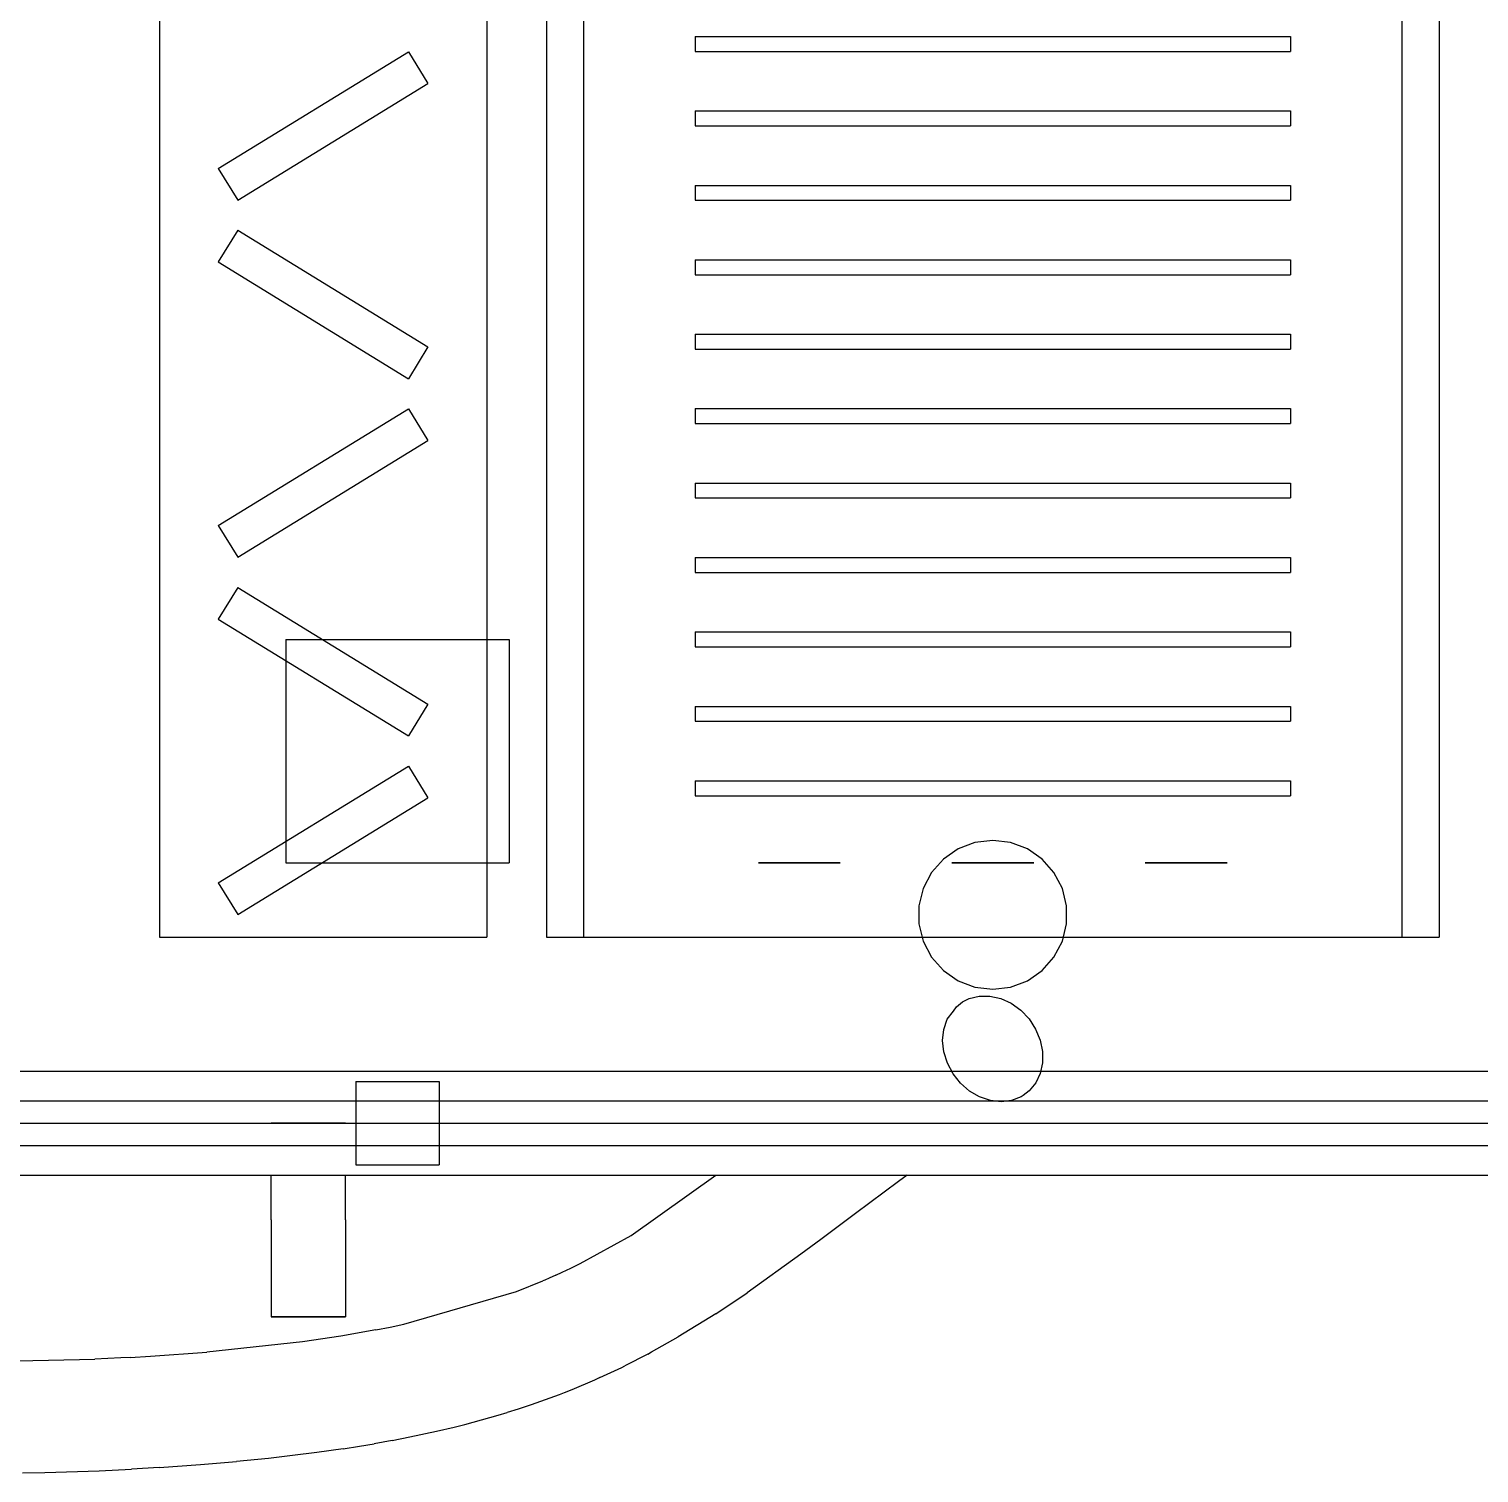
# Model space of a CAD drawing. Header units: millimetres. Extents: x -1175 to 655, y -895 to 720.
# Drawn here: x -179.85 to -158.41, y -448.07 to -426.73 of the extents above; entities that cross this region are included whole.
import ezdxf

# ---------------------------------------------------------------- set-up
doc = ezdxf.new("R2010")
doc.units = ezdxf.units.MM
doc.layers.add('HIDDEN', color=8, linetype='Continuous')
doc.layers.add('VISIBLE', color=7, linetype='Continuous')

msp = doc.modelspace()

# ---------------------------------------------------------------- linework, layer by layer
at = {"layer": 'HIDDEN'}
for points in [[(-177.92, -408.248), (-177.92, -440.148)], [(-177.92, -408.248), (-177.92, -440.148)], [(-173.08, -408.248), (-173.08, -440.148)], [(-173.08, -408.248), (-173.08, -440.148)], [(-172.2, -408.248), (-172.2, -440.148)], [(-172.2, -408.248), (-172.2, -440.148)], [(-171.65, -408.248), (-171.65, -440.148)], [(-171.65, -408.248), (-171.65, -440.148)], [(-159.55, -408.248), (-159.55, -440.148)], [(-159.55, -408.248), (-159.55, -440.148)], [(-159, -408.248), (-159, -440.148)], [(-159, -408.248), (-159, -440.148)], [(-170, -426.838), (-161.2, -426.838)], [(-170, -426.838), (-161.2, -426.838)], [(-170, -426.838), (-170, -427.058)], [(-170, -426.838), (-170, -427.058)], [(-161.2, -426.838), (-161.2, -427.058)], [(-161.2, -426.838), (-161.2, -427.058)], [(-177.05, -428.786), (-174.237, -427.062)], [(-177.05, -428.786), (-174.237, -427.062)], [(-174.237, -427.062), (-173.95, -427.53)], [(-174.237, -427.062), (-173.95, -427.53)], [(-170, -427.058), (-161.2, -427.058)], [(-170, -427.058), (-161.2, -427.058)], [(-176.763, -429.255), (-173.95, -427.53)], [(-176.763, -429.255), (-173.95, -427.53)], [(-170, -427.938), (-161.2, -427.938)], [(-170, -427.938), (-161.2, -427.938)], [(-170, -427.938), (-170, -428.158)], [(-170, -427.938), (-170, -428.158)], [(-161.2, -427.938), (-161.2, -428.158)], [(-161.2, -427.938), (-161.2, -428.158)], [(-170, -428.158), (-161.2, -428.158)], [(-170, -428.158), (-161.2, -428.158)], [(-177.05, -428.786), (-176.763, -429.255)], [(-177.05, -428.786), (-176.763, -429.255)], [(-170, -429.038), (-161.2, -429.038)], [(-170, -429.038), (-161.2, -429.038)], [(-170, -429.038), (-170, -429.258)], [(-170, -429.038), (-170, -429.258)], [(-161.2, -429.038), (-161.2, -429.258)], [(-161.2, -429.038), (-161.2, -429.258)], [(-170, -429.258), (-161.2, -429.258)], [(-170, -429.258), (-161.2, -429.258)], [(-176.763, -429.702), (-177.05, -430.17)], [(-176.763, -429.702), (-177.05, -430.17)], [(-176.763, -429.702), (-173.95, -431.426)], [(-176.763, -429.702), (-173.95, -431.426)], [(-177.05, -430.17), (-174.237, -431.895)], [(-177.05, -430.17), (-174.237, -431.895)], [(-170, -430.138), (-161.2, -430.138)], [(-170, -430.138), (-161.2, -430.138)], [(-170, -430.138), (-170, -430.358)], [(-170, -430.138), (-170, -430.358)], [(-161.2, -430.138), (-161.2, -430.358)], [(-161.2, -430.138), (-161.2, -430.358)], [(-170, -430.358), (-161.2, -430.358)], [(-170, -430.358), (-161.2, -430.358)], [(-170, -431.238), (-161.2, -431.238)], [(-170, -431.238), (-161.2, -431.238)], [(-170, -431.238), (-170, -431.458)], [(-170, -431.238), (-170, -431.458)], [(-161.2, -431.238), (-161.2, -431.458)], [(-161.2, -431.238), (-161.2, -431.458)], [(-173.95, -431.426), (-174.237, -431.895)], [(-173.95, -431.426), (-174.237, -431.895)], [(-170, -431.458), (-161.2, -431.458)], [(-170, -431.458), (-161.2, -431.458)], [(-177.05, -434.066), (-174.237, -432.342)], [(-177.05, -434.066), (-174.237, -432.342)], [(-174.237, -432.342), (-173.95, -432.81)], [(-174.237, -432.342), (-173.95, -432.81)], [(-170, -432.338), (-161.2, -432.338)], [(-170, -432.338), (-161.2, -432.338)], [(-170, -432.338), (-170, -432.558)], [(-170, -432.338), (-170, -432.558)], [(-161.2, -432.338), (-161.2, -432.558)], [(-161.2, -432.338), (-161.2, -432.558)], [(-170, -432.558), (-161.2, -432.558)], [(-170, -432.558), (-161.2, -432.558)], [(-176.763, -434.535), (-173.95, -432.81)], [(-176.763, -434.535), (-173.95, -432.81)], [(-170, -433.438), (-161.2, -433.438)], [(-170, -433.438), (-161.2, -433.438)], [(-170, -433.438), (-170, -433.658)], [(-170, -433.438), (-170, -433.658)], [(-161.2, -433.438), (-161.2, -433.658)], [(-161.2, -433.438), (-161.2, -433.658)], [(-170, -433.658), (-161.2, -433.658)], [(-170, -433.658), (-161.2, -433.658)], [(-177.05, -434.066), (-176.763, -434.535)], [(-177.05, -434.066), (-176.763, -434.535)], [(-170, -434.538), (-161.2, -434.538)], [(-170, -434.538), (-161.2, -434.538)], [(-170, -434.538), (-170, -434.758)], [(-170, -434.538), (-170, -434.758)], [(-161.2, -434.538), (-161.2, -434.758)], [(-161.2, -434.538), (-161.2, -434.758)], [(-170, -434.758), (-161.2, -434.758)], [(-170, -434.758), (-161.2, -434.758)], [(-176.763, -434.982), (-177.05, -435.45)], [(-176.763, -434.982), (-177.05, -435.45)], [(-176.763, -434.982), (-173.95, -436.706)], [(-176.763, -434.982), (-173.95, -436.706)], [(-177.05, -435.45), (-174.237, -437.175)], [(-177.05, -435.45), (-174.237, -437.175)], [(-176.05, -435.748), (-172.75, -435.748)], [(-176.05, -435.748), (-172.75, -435.748)], [(-176.05, -435.748), (-176.05, -439.048)], [(-176.05, -435.748), (-176.05, -439.048)], [(-172.75, -435.748), (-172.75, -439.048)], [(-172.75, -435.748), (-172.75, -439.048)], [(-170, -435.638), (-161.2, -435.638)], [(-170, -435.638), (-161.2, -435.638)], [(-170, -435.638), (-170, -435.858)], [(-170, -435.638), (-170, -435.858)], [(-161.2, -435.638), (-161.2, -435.858)], [(-161.2, -435.638), (-161.2, -435.858)], [(-170, -435.858), (-161.2, -435.858)], [(-170, -435.858), (-161.2, -435.858)], [(-173.95, -436.706), (-174.237, -437.175)], [(-173.95, -436.706), (-174.237, -437.175)], [(-170, -436.738), (-161.2, -436.738)], [(-170, -436.738), (-161.2, -436.738)], [(-170, -436.738), (-170, -436.958)], [(-170, -436.738), (-170, -436.958)], [(-161.2, -436.738), (-161.2, -436.958)], [(-161.2, -436.738), (-161.2, -436.958)], [(-170, -436.958), (-161.2, -436.958)], [(-170, -436.958), (-161.2, -436.958)], [(-177.05, -439.346), (-174.237, -437.622)], [(-177.05, -439.346), (-174.237, -437.622)], [(-174.237, -437.622), (-173.95, -438.09)], [(-174.237, -437.622), (-173.95, -438.09)], [(-170, -437.838), (-161.2, -437.838)], [(-170, -437.838), (-161.2, -437.838)], [(-170, -437.838), (-170, -438.058)], [(-170, -437.838), (-170, -438.058)], [(-161.2, -437.838), (-161.2, -438.058)], [(-161.2, -437.838), (-161.2, -438.058)], [(-176.763, -439.815), (-173.95, -438.09)], [(-176.763, -439.815), (-173.95, -438.09)], [(-170, -438.058), (-161.2, -438.058)], [(-170, -438.058), (-161.2, -438.058)], [(-165.863, -438.75), (-166.111, -438.844)], [(-165.863, -438.75), (-166.111, -438.844)], [(-165.6, -438.718), (-165.863, -438.75)], [(-165.6, -438.718), (-165.863, -438.75)], [(-165.337, -438.75), (-165.6, -438.718)], [(-165.337, -438.75), (-165.6, -438.718)], [(-165.089, -438.844), (-165.337, -438.75)], [(-165.089, -438.844), (-165.337, -438.75)], [(-166.329, -438.995), (-166.505, -439.194)], [(-166.329, -438.995), (-166.505, -439.194)], [(-166.111, -438.844), (-166.329, -438.995)], [(-166.111, -438.844), (-166.329, -438.995)], [(-164.871, -438.995), (-165.089, -438.844)], [(-164.871, -438.995), (-165.089, -438.844)], [(-164.695, -439.194), (-164.871, -438.995)], [(-164.695, -439.194), (-164.871, -438.995)], [(-176.05, -439.048), (-172.75, -439.048)], [(-176.05, -439.048), (-172.75, -439.048)], [(-169.065, -439.048), (-169.061, -439.048)], [(-169.061, -439.048), (-169.065, -439.048)], [(-169.065, -439.048), (-169.061, -439.048)], [(-169.061, -439.048), (-169.065, -439.048)], [(-169.065, -439.048), (-169.061, -439.048)], [(-169.061, -439.048), (-169.065, -439.048)], [(-169.065, -439.048), (-169.061, -439.048)], [(-169.061, -439.048), (-169.065, -439.048)], [(-169.065, -439.048), (-169.061, -439.048)], [(-169.061, -439.048), (-169.065, -439.048)], [(-169.061, -439.048), (-169.026, -439.048)], [(-169.026, -439.048), (-169.061, -439.048)], [(-169.061, -439.048), (-169.026, -439.048)], [(-169.026, -439.048), (-169.061, -439.048)], [(-169.061, -439.048), (-169.026, -439.048)], [(-169.026, -439.048), (-169.061, -439.048)], [(-169.061, -439.048), (-169.026, -439.048)], [(-169.026, -439.048), (-169.061, -439.048)], [(-169.061, -439.048), (-169.026, -439.048)], [(-169.026, -439.048), (-169.061, -439.048)], [(-169.026, -439.048), (-168.958, -439.048)], [(-168.958, -439.048), (-169.026, -439.048)], [(-169.026, -439.048), (-168.958, -439.048)], [(-168.958, -439.048), (-169.026, -439.048)], [(-169.026, -439.048), (-168.958, -439.048)], [(-168.958, -439.048), (-169.026, -439.048)], [(-169.026, -439.048), (-168.958, -439.048)], [(-168.958, -439.048), (-169.026, -439.048)], [(-169.026, -439.048), (-168.958, -439.048)], [(-168.958, -439.048), (-169.026, -439.048)], [(-168.958, -439.048), (-168.861, -439.048)], [(-168.861, -439.048), (-168.958, -439.048)], [(-168.958, -439.048), (-168.861, -439.048)], [(-168.861, -439.048), (-168.958, -439.048)], [(-168.958, -439.048), (-168.861, -439.048)], [(-168.861, -439.048), (-168.958, -439.048)], [(-168.958, -439.048), (-168.861, -439.048)], [(-168.861, -439.048), (-168.958, -439.048)], [(-168.958, -439.048), (-168.861, -439.048)], [(-168.861, -439.048), (-168.958, -439.048)], [(-168.861, -439.048), (-168.741, -439.048)], [(-168.741, -439.048), (-168.861, -439.048)], [(-168.861, -439.048), (-168.741, -439.048)], [(-168.741, -439.048), (-168.861, -439.048)], [(-168.861, -439.048), (-168.741, -439.048)], [(-168.741, -439.048), (-168.861, -439.048)], [(-168.861, -439.048), (-168.741, -439.048)], [(-168.741, -439.048), (-168.861, -439.048)], [(-168.861, -439.048), (-168.741, -439.048)], [(-168.741, -439.048), (-168.861, -439.048)], [(-168.741, -439.048), (-168.605, -439.048)], [(-168.605, -439.048), (-168.741, -439.048)], [(-168.741, -439.048), (-168.605, -439.048)], [(-168.605, -439.048), (-168.741, -439.048)], [(-168.741, -439.048), (-168.605, -439.048)], [(-168.605, -439.048), (-168.741, -439.048)], [(-168.741, -439.048), (-168.605, -439.048)], [(-168.605, -439.048), (-168.741, -439.048)], [(-168.741, -439.048), (-168.605, -439.048)], [(-168.605, -439.048), (-168.741, -439.048)], [(-168.605, -439.048), (-168.46, -439.048)], [(-168.46, -439.048), (-168.605, -439.048)], [(-168.605, -439.048), (-168.46, -439.048)], [(-168.46, -439.048), (-168.605, -439.048)], [(-168.605, -439.048), (-168.46, -439.048)], [(-168.46, -439.048), (-168.605, -439.048)], [(-168.605, -439.048), (-168.46, -439.048)], [(-168.46, -439.048), (-168.605, -439.048)], [(-168.605, -439.048), (-168.46, -439.048)], [(-168.46, -439.048), (-168.605, -439.048)], [(-168.315, -439.048), (-168.46, -439.048)], [(-168.46, -439.048), (-168.315, -439.048)], [(-168.315, -439.048), (-168.46, -439.048)], [(-168.46, -439.048), (-168.315, -439.048)], [(-168.315, -439.048), (-168.46, -439.048)], [(-168.46, -439.048), (-168.315, -439.048)], [(-168.315, -439.048), (-168.46, -439.048)], [(-168.46, -439.048), (-168.315, -439.048)], [(-168.315, -439.048), (-168.46, -439.048)], [(-168.46, -439.048), (-168.315, -439.048)], [(-168.179, -439.048), (-168.315, -439.048)], [(-168.315, -439.048), (-168.179, -439.048)], [(-168.179, -439.048), (-168.315, -439.048)], [(-168.315, -439.048), (-168.179, -439.048)], [(-168.179, -439.048), (-168.315, -439.048)], [(-168.315, -439.048), (-168.179, -439.048)], [(-168.179, -439.048), (-168.315, -439.048)], [(-168.315, -439.048), (-168.179, -439.048)], [(-168.179, -439.048), (-168.315, -439.048)], [(-168.315, -439.048), (-168.179, -439.048)], [(-168.059, -439.048), (-168.179, -439.048)], [(-168.179, -439.048), (-168.059, -439.048)], [(-168.059, -439.048), (-168.179, -439.048)], [(-168.179, -439.048), (-168.059, -439.048)], [(-168.059, -439.048), (-168.179, -439.048)], [(-168.179, -439.048), (-168.059, -439.048)], [(-168.059, -439.048), (-168.179, -439.048)], [(-168.179, -439.048), (-168.059, -439.048)], [(-168.059, -439.048), (-168.179, -439.048)], [(-168.179, -439.048), (-168.059, -439.048)], [(-167.962, -439.048), (-168.059, -439.048)], [(-168.059, -439.048), (-167.962, -439.048)], [(-167.962, -439.048), (-168.059, -439.048)], [(-168.059, -439.048), (-167.962, -439.048)], [(-167.962, -439.048), (-168.059, -439.048)], [(-168.059, -439.048), (-167.962, -439.048)], [(-167.962, -439.048), (-168.059, -439.048)], [(-168.059, -439.048), (-167.962, -439.048)], [(-167.962, -439.048), (-168.059, -439.048)], [(-168.059, -439.048), (-167.962, -439.048)], [(-167.894, -439.048), (-167.962, -439.048)], [(-167.962, -439.048), (-167.894, -439.048)], [(-167.894, -439.048), (-167.962, -439.048)], [(-167.962, -439.048), (-167.894, -439.048)], [(-167.894, -439.048), (-167.962, -439.048)], [(-167.962, -439.048), (-167.894, -439.048)], [(-167.894, -439.048), (-167.962, -439.048)], [(-167.962, -439.048), (-167.894, -439.048)], [(-167.894, -439.048), (-167.962, -439.048)], [(-167.962, -439.048), (-167.894, -439.048)], [(-167.859, -439.048), (-167.894, -439.048)], [(-167.894, -439.048), (-167.859, -439.048)], [(-167.859, -439.048), (-167.894, -439.048)], [(-167.894, -439.048), (-167.859, -439.048)], [(-167.859, -439.048), (-167.894, -439.048)], [(-167.894, -439.048), (-167.859, -439.048)], [(-167.859, -439.048), (-167.894, -439.048)], [(-167.894, -439.048), (-167.859, -439.048)], [(-167.859, -439.048), (-167.894, -439.048)], [(-167.894, -439.048), (-167.859, -439.048)], [(-167.855, -439.048), (-167.859, -439.048)], [(-167.859, -439.048), (-167.855, -439.048)], [(-167.855, -439.048), (-167.859, -439.048)], [(-167.859, -439.048), (-167.855, -439.048)], [(-167.855, -439.048), (-167.859, -439.048)], [(-167.859, -439.048), (-167.855, -439.048)], [(-167.855, -439.048), (-167.859, -439.048)], [(-167.859, -439.048), (-167.855, -439.048)], [(-167.855, -439.048), (-167.859, -439.048)], [(-167.859, -439.048), (-167.855, -439.048)], [(-166.505, -439.194), (-166.629, -439.428)], [(-166.505, -439.194), (-166.629, -439.428)], [(-166.205, -439.048), (-166.201, -439.048)], [(-166.201, -439.048), (-166.205, -439.048)], [(-166.205, -439.048), (-166.201, -439.048)], [(-166.201, -439.048), (-166.205, -439.048)], [(-166.205, -439.048), (-166.201, -439.048)], [(-166.201, -439.048), (-166.205, -439.048)], [(-166.205, -439.048), (-166.201, -439.048)], [(-166.201, -439.048), (-166.205, -439.048)], [(-166.205, -439.048), (-166.201, -439.048)], [(-166.201, -439.048), (-166.205, -439.048)], [(-166.201, -439.048), (-166.166, -439.048)], [(-166.166, -439.048), (-166.201, -439.048)], [(-166.201, -439.048), (-166.166, -439.048)], [(-166.166, -439.048), (-166.201, -439.048)], [(-166.201, -439.048), (-166.166, -439.048)], [(-166.166, -439.048), (-166.201, -439.048)], [(-166.201, -439.048), (-166.166, -439.048)], [(-166.166, -439.048), (-166.201, -439.048)], [(-166.201, -439.048), (-166.166, -439.048)], [(-166.166, -439.048), (-166.201, -439.048)], [(-166.166, -439.048), (-166.098, -439.048)], [(-166.098, -439.048), (-166.166, -439.048)], [(-166.166, -439.048), (-166.098, -439.048)], [(-166.098, -439.048), (-166.166, -439.048)], [(-166.166, -439.048), (-166.098, -439.048)], [(-166.098, -439.048), (-166.166, -439.048)], [(-166.166, -439.048), (-166.098, -439.048)], [(-166.098, -439.048), (-166.166, -439.048)], [(-166.166, -439.048), (-166.098, -439.048)], [(-166.098, -439.048), (-166.166, -439.048)], [(-166.098, -439.048), (-166.001, -439.048)], [(-166.001, -439.048), (-166.098, -439.048)], [(-166.098, -439.048), (-166.001, -439.048)], [(-166.001, -439.048), (-166.098, -439.048)], [(-166.098, -439.048), (-166.001, -439.048)], [(-166.001, -439.048), (-166.098, -439.048)], [(-166.098, -439.048), (-166.001, -439.048)], [(-166.001, -439.048), (-166.098, -439.048)], [(-166.098, -439.048), (-166.001, -439.048)], [(-166.001, -439.048), (-166.098, -439.048)], [(-166.001, -439.048), (-165.881, -439.048)], [(-165.881, -439.048), (-166.001, -439.048)], [(-166.001, -439.048), (-165.881, -439.048)], [(-165.881, -439.048), (-166.001, -439.048)], [(-166.001, -439.048), (-165.881, -439.048)], [(-165.881, -439.048), (-166.001, -439.048)], [(-166.001, -439.048), (-165.881, -439.048)], [(-165.881, -439.048), (-166.001, -439.048)], [(-166.001, -439.048), (-165.881, -439.048)], [(-165.881, -439.048), (-166.001, -439.048)], [(-165.881, -439.048), (-165.745, -439.048)], [(-165.745, -439.048), (-165.881, -439.048)], [(-165.881, -439.048), (-165.745, -439.048)], [(-165.745, -439.048), (-165.881, -439.048)], [(-165.881, -439.048), (-165.745, -439.048)], [(-165.745, -439.048), (-165.881, -439.048)], [(-165.881, -439.048), (-165.745, -439.048)], [(-165.745, -439.048), (-165.881, -439.048)], [(-165.881, -439.048), (-165.745, -439.048)], [(-165.745, -439.048), (-165.881, -439.048)], [(-165.745, -439.048), (-165.6, -439.048)], [(-165.6, -439.048), (-165.745, -439.048)], [(-165.745, -439.048), (-165.6, -439.048)], [(-165.6, -439.048), (-165.745, -439.048)], [(-165.745, -439.048), (-165.6, -439.048)], [(-165.6, -439.048), (-165.745, -439.048)], [(-165.745, -439.048), (-165.6, -439.048)], [(-165.6, -439.048), (-165.745, -439.048)], [(-165.745, -439.048), (-165.6, -439.048)], [(-165.6, -439.048), (-165.745, -439.048)], [(-165.455, -439.048), (-165.6, -439.048)], [(-165.6, -439.048), (-165.455, -439.048)], [(-165.455, -439.048), (-165.6, -439.048)], [(-165.6, -439.048), (-165.455, -439.048)], [(-165.455, -439.048), (-165.6, -439.048)], [(-165.6, -439.048), (-165.455, -439.048)], [(-165.455, -439.048), (-165.6, -439.048)], [(-165.6, -439.048), (-165.455, -439.048)], [(-165.455, -439.048), (-165.6, -439.048)], [(-165.6, -439.048), (-165.455, -439.048)], [(-165.319, -439.048), (-165.455, -439.048)], [(-165.455, -439.048), (-165.319, -439.048)], [(-165.319, -439.048), (-165.455, -439.048)], [(-165.455, -439.048), (-165.319, -439.048)], [(-165.319, -439.048), (-165.455, -439.048)], [(-165.455, -439.048), (-165.319, -439.048)], [(-165.319, -439.048), (-165.455, -439.048)], [(-165.455, -439.048), (-165.319, -439.048)], [(-165.319, -439.048), (-165.455, -439.048)], [(-165.455, -439.048), (-165.319, -439.048)], [(-165.199, -439.048), (-165.319, -439.048)], [(-165.319, -439.048), (-165.199, -439.048)], [(-165.199, -439.048), (-165.319, -439.048)], [(-165.319, -439.048), (-165.199, -439.048)], [(-165.199, -439.048), (-165.319, -439.048)], [(-165.319, -439.048), (-165.199, -439.048)], [(-165.199, -439.048), (-165.319, -439.048)], [(-165.319, -439.048), (-165.199, -439.048)], [(-165.199, -439.048), (-165.319, -439.048)], [(-165.319, -439.048), (-165.199, -439.048)], [(-165.102, -439.048), (-165.199, -439.048)], [(-165.199, -439.048), (-165.102, -439.048)], [(-165.102, -439.048), (-165.199, -439.048)], [(-165.199, -439.048), (-165.102, -439.048)], [(-165.102, -439.048), (-165.199, -439.048)], [(-165.199, -439.048), (-165.102, -439.048)], [(-165.102, -439.048), (-165.199, -439.048)], [(-165.199, -439.048), (-165.102, -439.048)], [(-165.102, -439.048), (-165.199, -439.048)], [(-165.199, -439.048), (-165.102, -439.048)], [(-165.034, -439.048), (-165.102, -439.048)], [(-165.102, -439.048), (-165.034, -439.048)], [(-165.034, -439.048), (-165.102, -439.048)], [(-165.102, -439.048), (-165.034, -439.048)], [(-165.034, -439.048), (-165.102, -439.048)], [(-165.102, -439.048), (-165.034, -439.048)], [(-165.034, -439.048), (-165.102, -439.048)], [(-165.102, -439.048), (-165.034, -439.048)], [(-165.034, -439.048), (-165.102, -439.048)], [(-165.102, -439.048), (-165.034, -439.048)], [(-164.999, -439.048), (-165.034, -439.048)], [(-165.034, -439.048), (-164.999, -439.048)], [(-164.999, -439.048), (-165.034, -439.048)], [(-165.034, -439.048), (-164.999, -439.048)], [(-164.999, -439.048), (-165.034, -439.048)], [(-165.034, -439.048), (-164.999, -439.048)], [(-164.999, -439.048), (-165.034, -439.048)], [(-165.034, -439.048), (-164.999, -439.048)], [(-164.999, -439.048), (-165.034, -439.048)], [(-165.034, -439.048), (-164.999, -439.048)], [(-164.995, -439.048), (-164.999, -439.048)], [(-164.999, -439.048), (-164.995, -439.048)], [(-164.995, -439.048), (-164.999, -439.048)], [(-164.999, -439.048), (-164.995, -439.048)], [(-164.995, -439.048), (-164.999, -439.048)], [(-164.999, -439.048), (-164.995, -439.048)], [(-164.995, -439.048), (-164.999, -439.048)], [(-164.999, -439.048), (-164.995, -439.048)], [(-164.995, -439.048), (-164.999, -439.048)], [(-164.999, -439.048), (-164.995, -439.048)], [(-164.571, -439.428), (-164.695, -439.194)], [(-164.571, -439.428), (-164.695, -439.194)], [(-163.345, -439.048), (-163.341, -439.048)], [(-163.341, -439.048), (-163.345, -439.048)], [(-163.345, -439.048), (-163.341, -439.048)], [(-163.341, -439.048), (-163.345, -439.048)], [(-163.345, -439.048), (-163.341, -439.048)], [(-163.341, -439.048), (-163.345, -439.048)], [(-163.345, -439.048), (-163.341, -439.048)], [(-163.341, -439.048), (-163.345, -439.048)], [(-163.345, -439.048), (-163.341, -439.048)], [(-163.341, -439.048), (-163.345, -439.048)], [(-163.341, -439.048), (-163.306, -439.048)], [(-163.306, -439.048), (-163.341, -439.048)], [(-163.341, -439.048), (-163.306, -439.048)], [(-163.306, -439.048), (-163.341, -439.048)], [(-163.341, -439.048), (-163.306, -439.048)], [(-163.306, -439.048), (-163.341, -439.048)], [(-163.341, -439.048), (-163.306, -439.048)], [(-163.306, -439.048), (-163.341, -439.048)], [(-163.341, -439.048), (-163.306, -439.048)], [(-163.306, -439.048), (-163.341, -439.048)], [(-163.306, -439.048), (-163.238, -439.048)], [(-163.238, -439.048), (-163.306, -439.048)], [(-163.306, -439.048), (-163.238, -439.048)], [(-163.238, -439.048), (-163.306, -439.048)], [(-163.306, -439.048), (-163.238, -439.048)], [(-163.238, -439.048), (-163.306, -439.048)], [(-163.306, -439.048), (-163.238, -439.048)], [(-163.238, -439.048), (-163.306, -439.048)], [(-163.306, -439.048), (-163.238, -439.048)], [(-163.238, -439.048), (-163.306, -439.048)], [(-163.238, -439.048), (-163.141, -439.048)], [(-163.141, -439.048), (-163.238, -439.048)], [(-163.238, -439.048), (-163.141, -439.048)], [(-163.141, -439.048), (-163.238, -439.048)], [(-163.238, -439.048), (-163.141, -439.048)], [(-163.141, -439.048), (-163.238, -439.048)], [(-163.238, -439.048), (-163.141, -439.048)], [(-163.141, -439.048), (-163.238, -439.048)], [(-163.238, -439.048), (-163.141, -439.048)], [(-163.141, -439.048), (-163.238, -439.048)], [(-163.141, -439.048), (-163.021, -439.048)], [(-163.021, -439.048), (-163.141, -439.048)], [(-163.141, -439.048), (-163.021, -439.048)], [(-163.021, -439.048), (-163.141, -439.048)], [(-163.141, -439.048), (-163.021, -439.048)], [(-163.021, -439.048), (-163.141, -439.048)], [(-163.141, -439.048), (-163.021, -439.048)], [(-163.021, -439.048), (-163.141, -439.048)], [(-163.141, -439.048), (-163.021, -439.048)], [(-163.021, -439.048), (-163.141, -439.048)], [(-163.021, -439.048), (-162.885, -439.048)], [(-162.885, -439.048), (-163.021, -439.048)], [(-163.021, -439.048), (-162.885, -439.048)], [(-162.885, -439.048), (-163.021, -439.048)], [(-163.021, -439.048), (-162.885, -439.048)], [(-162.885, -439.048), (-163.021, -439.048)], [(-163.021, -439.048), (-162.885, -439.048)], [(-162.885, -439.048), (-163.021, -439.048)], [(-163.021, -439.048), (-162.885, -439.048)], [(-162.885, -439.048), (-163.021, -439.048)], [(-162.885, -439.048), (-162.74, -439.048)], [(-162.74, -439.048), (-162.885, -439.048)], [(-162.885, -439.048), (-162.74, -439.048)], [(-162.74, -439.048), (-162.885, -439.048)], [(-162.885, -439.048), (-162.74, -439.048)], [(-162.74, -439.048), (-162.885, -439.048)], [(-162.885, -439.048), (-162.74, -439.048)], [(-162.74, -439.048), (-162.885, -439.048)], [(-162.885, -439.048), (-162.74, -439.048)], [(-162.74, -439.048), (-162.885, -439.048)], [(-162.595, -439.048), (-162.74, -439.048)], [(-162.74, -439.048), (-162.595, -439.048)], [(-162.595, -439.048), (-162.74, -439.048)], [(-162.74, -439.048), (-162.595, -439.048)], [(-162.595, -439.048), (-162.74, -439.048)], [(-162.74, -439.048), (-162.595, -439.048)], [(-162.595, -439.048), (-162.74, -439.048)], [(-162.74, -439.048), (-162.595, -439.048)], [(-162.595, -439.048), (-162.74, -439.048)], [(-162.74, -439.048), (-162.595, -439.048)], [(-162.459, -439.048), (-162.595, -439.048)], [(-162.595, -439.048), (-162.459, -439.048)], [(-162.459, -439.048), (-162.595, -439.048)], [(-162.595, -439.048), (-162.459, -439.048)], [(-162.459, -439.048), (-162.595, -439.048)], [(-162.595, -439.048), (-162.459, -439.048)], [(-162.459, -439.048), (-162.595, -439.048)], [(-162.595, -439.048), (-162.459, -439.048)], [(-162.459, -439.048), (-162.595, -439.048)], [(-162.595, -439.048), (-162.459, -439.048)], [(-162.339, -439.048), (-162.459, -439.048)], [(-162.459, -439.048), (-162.339, -439.048)], [(-162.339, -439.048), (-162.459, -439.048)], [(-162.459, -439.048), (-162.339, -439.048)], [(-162.339, -439.048), (-162.459, -439.048)], [(-162.459, -439.048), (-162.339, -439.048)], [(-162.339, -439.048), (-162.459, -439.048)], [(-162.459, -439.048), (-162.339, -439.048)], [(-162.339, -439.048), (-162.459, -439.048)], [(-162.459, -439.048), (-162.339, -439.048)], [(-162.242, -439.048), (-162.339, -439.048)], [(-162.339, -439.048), (-162.242, -439.048)], [(-162.242, -439.048), (-162.339, -439.048)], [(-162.339, -439.048), (-162.242, -439.048)], [(-162.242, -439.048), (-162.339, -439.048)], [(-162.339, -439.048), (-162.242, -439.048)], [(-162.242, -439.048), (-162.339, -439.048)], [(-162.339, -439.048), (-162.242, -439.048)], [(-162.242, -439.048), (-162.339, -439.048)], [(-162.339, -439.048), (-162.242, -439.048)], [(-162.174, -439.048), (-162.242, -439.048)], [(-162.242, -439.048), (-162.174, -439.048)], [(-162.174, -439.048), (-162.242, -439.048)], [(-162.242, -439.048), (-162.174, -439.048)], [(-162.174, -439.048), (-162.242, -439.048)], [(-162.242, -439.048), (-162.174, -439.048)], [(-162.174, -439.048), (-162.242, -439.048)], [(-162.242, -439.048), (-162.174, -439.048)], [(-162.174, -439.048), (-162.242, -439.048)], [(-162.242, -439.048), (-162.174, -439.048)], [(-162.139, -439.048), (-162.174, -439.048)], [(-162.174, -439.048), (-162.139, -439.048)], [(-162.139, -439.048), (-162.174, -439.048)], [(-162.174, -439.048), (-162.139, -439.048)], [(-162.139, -439.048), (-162.174, -439.048)], [(-162.174, -439.048), (-162.139, -439.048)], [(-162.139, -439.048), (-162.174, -439.048)], [(-162.174, -439.048), (-162.139, -439.048)], [(-162.139, -439.048), (-162.174, -439.048)], [(-162.174, -439.048), (-162.139, -439.048)], [(-162.135, -439.048), (-162.139, -439.048)], [(-162.139, -439.048), (-162.135, -439.048)], [(-162.135, -439.048), (-162.139, -439.048)], [(-162.139, -439.048), (-162.135, -439.048)], [(-162.135, -439.048), (-162.139, -439.048)], [(-162.139, -439.048), (-162.135, -439.048)], [(-162.135, -439.048), (-162.139, -439.048)], [(-162.139, -439.048), (-162.135, -439.048)], [(-162.135, -439.048), (-162.139, -439.048)], [(-162.139, -439.048), (-162.135, -439.048)], [(-177.05, -439.346), (-176.763, -439.815)], [(-177.05, -439.346), (-176.763, -439.815)], [(-166.629, -439.428), (-166.692, -439.686)], [(-166.629, -439.428), (-166.692, -439.686)], [(-164.508, -439.686), (-164.571, -439.428)], [(-164.508, -439.686), (-164.571, -439.428)], [(-166.692, -439.686), (-166.692, -439.951)], [(-166.692, -439.686), (-166.692, -439.951)], [(-164.508, -439.951), (-164.508, -439.686)], [(-164.508, -439.951), (-164.508, -439.686)], [(-166.692, -439.951), (-166.629, -440.208)], [(-166.692, -439.951), (-166.629, -440.208)], [(-164.571, -440.208), (-164.508, -439.951)], [(-164.571, -440.208), (-164.508, -439.951)], [(-177.92, -440.148), (-173.08, -440.148)], [(-177.92, -440.148), (-173.08, -440.148)], [(-172.2, -440.148), (-159, -440.148)], [(-172.2, -440.148), (-159, -440.148)], [(-171.65, -440.148), (-159.55, -440.148)], [(-171.65, -440.148), (-159.55, -440.148)], [(-166.629, -440.208), (-166.505, -440.443)], [(-166.629, -440.208), (-166.505, -440.443)], [(-164.695, -440.443), (-164.571, -440.208)], [(-164.695, -440.443), (-164.571, -440.208)], [(-166.505, -440.443), (-166.329, -440.642)], [(-166.505, -440.443), (-166.329, -440.642)], [(-164.871, -440.642), (-164.695, -440.443)], [(-164.871, -440.642), (-164.695, -440.443)], [(-166.329, -440.642), (-166.111, -440.792)], [(-166.329, -440.642), (-166.111, -440.792)], [(-165.089, -440.792), (-164.871, -440.642)], [(-165.089, -440.792), (-164.871, -440.642)], [(-166.111, -440.792), (-165.863, -440.886)], [(-166.111, -440.792), (-165.863, -440.886)], [(-165.863, -440.886), (-165.6, -440.918)], [(-165.863, -440.886), (-165.6, -440.918)], [(-165.6, -440.918), (-165.337, -440.886)], [(-165.6, -440.918), (-165.337, -440.886)], [(-165.337, -440.886), (-165.089, -440.792)], [(-165.337, -440.886), (-165.089, -440.792)], [(-166.137, -441.179), (-166.079, -441.127)], [(-166.079, -441.127), (-166.048, -441.106)], [(-166.048, -441.106), (-165.948, -441.057)], [(-165.948, -441.057), (-165.8, -441.02)], [(-165.8, -441.02), (-165.643, -441.02)], [(-165.643, -441.02), (-165.483, -441.055)], [(-165.483, -441.055), (-165.328, -441.126)], [(-165.328, -441.126), (-165.186, -441.229)], [(-166.324, -441.512), (-166.274, -441.362)], [(-166.274, -441.362), (-166.182, -441.245)], [(-166.182, -441.245), (-166.137, -441.179)], [(-165.186, -441.229), (-165.064, -441.358)], [(-165.064, -441.358), (-164.966, -441.507)], [(-166.341, -441.675), (-166.324, -441.512)], [(-164.966, -441.507), (-164.899, -441.67)], [(-166.323, -441.845), (-166.341, -441.675)], [(-164.899, -441.67), (-164.864, -441.839)], [(-166.27, -442.012), (-166.323, -441.845)], [(-166.187, -442.169), (-166.27, -442.012)], [(-164.863, -442.006), (-164.897, -442.163)], [(-164.864, -441.839), (-164.863, -442.006)], [(-317.4, -442.128), (-97.4, -442.128)], [(-317.4, -442.128), (-97.4, -442.128)], [(-317.4, -442.128), (-97.4, -442.128)], [(-166.076, -442.309), (-166.187, -442.169)], [(-164.897, -442.163), (-164.964, -442.304)], [(-175.016, -442.282), (-173.784, -442.282)], [(-175.016, -442.282), (-173.784, -442.282)], [(-175.016, -442.282), (-175.016, -443.514)], [(-175.016, -442.282), (-175.016, -443.514)], [(-173.784, -442.282), (-173.784, -443.514)], [(-173.784, -442.282), (-173.784, -443.514)], [(-165.943, -442.424), (-166.076, -442.309)], [(-165.794, -442.511), (-165.943, -442.424)], [(-165.06, -442.42), (-165.153, -442.491)], [(-164.964, -442.304), (-165.06, -442.42)], [(-317.4, -442.568), (-97.4, -442.568)], [(-317.4, -442.568), (-97.4, -442.568)], [(-165.636, -442.564), (-165.794, -442.511)], [(-165.476, -442.582), (-165.636, -442.564)], [(-165.323, -442.563), (-165.476, -442.582)], [(-165.182, -442.508), (-165.323, -442.563)], [(-165.153, -442.491), (-165.182, -442.508)], [(-317.4, -442.898), (-97.4, -442.898)], [(-317.4, -442.898), (-97.4, -442.898)], [(-317.4, -442.898), (-97.4, -442.898)], [(-317.4, -442.898), (-97.4, -442.898)], [(-317.4, -442.898), (-97.4, -442.898)], [(-317.4, -442.898), (-97.4, -442.898)], [(-176.27, -442.898), (-176.266, -442.898)], [(-176.266, -442.898), (-176.27, -442.898)], [(-176.266, -442.898), (-176.234, -442.898)], [(-176.234, -442.898), (-176.266, -442.898)], [(-176.234, -442.898), (-176.173, -442.898)], [(-176.173, -442.898), (-176.234, -442.898)], [(-176.173, -442.898), (-176.085, -442.898)], [(-176.085, -442.898), (-176.173, -442.898)], [(-176.085, -442.898), (-175.976, -442.898)], [(-175.976, -442.898), (-176.085, -442.898)], [(-175.976, -442.898), (-175.852, -442.898)], [(-175.852, -442.898), (-175.976, -442.898)], [(-175.852, -442.898), (-175.72, -442.898)], [(-175.72, -442.898), (-175.852, -442.898)], [(-175.588, -442.898), (-175.72, -442.898)], [(-175.72, -442.898), (-175.588, -442.898)], [(-175.464, -442.898), (-175.588, -442.898)], [(-175.588, -442.898), (-175.464, -442.898)], [(-175.355, -442.898), (-175.464, -442.898)], [(-175.464, -442.898), (-175.355, -442.898)], [(-175.267, -442.898), (-175.355, -442.898)], [(-175.355, -442.898), (-175.267, -442.898)], [(-175.206, -442.898), (-175.267, -442.898)], [(-175.267, -442.898), (-175.206, -442.898)], [(-175.174, -442.898), (-175.206, -442.898)], [(-175.206, -442.898), (-175.174, -442.898)], [(-175.17, -442.898), (-175.174, -442.898)], [(-175.174, -442.898), (-175.17, -442.898)], [(-317.4, -443.228), (-97.4, -443.228)], [(-317.4, -443.228), (-97.4, -443.228)], [(-175.016, -443.514), (-173.784, -443.514)], [(-175.016, -443.514), (-173.784, -443.514)], [(-317.4, -443.668), (-97.4, -443.668)], [(-317.4, -443.668), (-97.4, -443.668)], [(-317.4, -443.668), (-97.4, -443.668)], [(-176.27, -445.758), (-176.266, -445.758)], [(-176.266, -445.758), (-176.234, -445.758)], [(-176.234, -445.758), (-176.173, -445.758)], [(-176.173, -445.758), (-176.085, -445.758)], [(-176.085, -445.758), (-175.976, -445.758)], [(-175.976, -445.758), (-175.852, -445.758)], [(-175.852, -445.758), (-175.72, -445.758)], [(-175.72, -445.758), (-175.588, -445.758)], [(-175.588, -445.758), (-175.464, -445.758)], [(-175.464, -445.758), (-175.355, -445.758)], [(-175.355, -445.758), (-175.267, -445.758)], [(-175.267, -445.758), (-175.206, -445.758)], [(-175.206, -445.758), (-175.174, -445.758)], [(-175.174, -445.758), (-175.17, -445.758)]]:
    msp.add_lwpolyline(points, dxfattribs=at)
at = {"layer": 'VISIBLE'}
for points in [[(-317.4, -442.128), (-97.4, -442.128)], [(-317.4, -443.668), (-97.4, -443.668)], [(-176.27, -444.328), (-176.27, -443.668)], [(-175.17, -444.328), (-175.17, -443.668)], [(-170.948, -444.556), (-169.692, -443.668)], [(-166.868, -443.668), (-166.994, -443.76)], [(-166.994, -443.76), (-167.631, -444.235)], [(-176.27, -444.328), (-176.27, -445.758)], [(-175.17, -444.328), (-175.17, -445.758)], [(-167.631, -444.235), (-168.144, -444.618)], [(-171.7, -444.971), (-170.948, -444.556)], [(-168.144, -444.618), (-168.438, -444.836)], [(-171.84, -445.04), (-171.739, -444.99)], [(-171.739, -444.99), (-171.7, -444.971)], [(-168.438, -444.836), (-169.232, -445.405)], [(-172.64, -445.386), (-172.251, -445.228)], [(-172.222, -445.216), (-172.251, -445.228)], [(-172.158, -445.187), (-172.222, -445.216)], [(-172.062, -445.144), (-172.158, -445.187)], [(-172.062, -445.144), (-171.964, -445.099)], [(-171.964, -445.099), (-171.84, -445.04)], [(-174.308, -445.87), (-172.64, -445.386)], [(-169.695, -445.714), (-169.232, -445.405)], [(-176.266, -445.758), (-176.27, -445.758)], [(-176.234, -445.758), (-176.266, -445.758)], [(-176.173, -445.758), (-176.234, -445.758)], [(-176.085, -445.758), (-176.173, -445.758)], [(-175.976, -445.758), (-176.085, -445.758)], [(-175.852, -445.758), (-175.976, -445.758)], [(-175.72, -445.758), (-175.852, -445.758)], [(-175.588, -445.758), (-175.72, -445.758)], [(-175.464, -445.758), (-175.588, -445.758)], [(-175.355, -445.758), (-175.464, -445.758)], [(-175.267, -445.758), (-175.355, -445.758)], [(-175.206, -445.758), (-175.267, -445.758)], [(-175.174, -445.758), (-175.206, -445.758)], [(-175.17, -445.758), (-175.174, -445.758)], [(-174.507, -445.912), (-174.308, -445.87)], [(-169.695, -445.714), (-170.251, -446.057)], [(-175.239, -446.045), (-175.803, -446.129)], [(-174.722, -445.954), (-175.239, -446.045)], [(-174.722, -445.954), (-174.507, -445.912)], [(-170.645, -446.279), (-170.251, -446.057)], [(-178.054, -446.344), (-177.219, -446.283)], [(-175.803, -446.129), (-177.219, -446.283)], [(-170.702, -446.31), (-171.04, -446.484)], [(-170.702, -446.31), (-170.645, -446.279)], [(-180.939, -446.43), (-178.875, -446.386)], [(-178.49, -446.368), (-178.875, -446.386)], [(-178.352, -446.361), (-178.49, -446.368)], [(-178.352, -446.361), (-178.054, -446.344)], [(-171.408, -446.658), (-171.086, -446.507)], [(-171.086, -446.507), (-171.04, -446.484)], [(-171.487, -446.694), (-171.824, -446.837)], [(-171.408, -446.658), (-171.487, -446.694)], [(-172.011, -446.911), (-172.426, -447.062)], [(-171.939, -446.883), (-172.011, -446.911)], [(-171.824, -446.837), (-171.939, -446.883)], [(-172.912, -447.216), (-172.779, -447.176)], [(-172.619, -447.126), (-172.779, -447.176)], [(-172.515, -447.092), (-172.619, -447.126)], [(-172.426, -447.062), (-172.515, -447.092)], [(-173.825, -447.452), (-173.561, -447.39)], [(-173.561, -447.39), (-173.405, -447.352)], [(-173.405, -447.352), (-172.912, -447.216)], [(-174.48, -447.587), (-174.745, -447.635)], [(-174.48, -447.587), (-174.217, -447.536)], [(-174.217, -447.536), (-173.825, -447.452)], [(-175.953, -447.811), (-176.306, -447.852)], [(-175.593, -447.765), (-175.953, -447.811)], [(-175.202, -447.709), (-175.593, -447.765)], [(-175.202, -447.709), (-174.962, -447.671)], [(-174.962, -447.671), (-174.745, -447.635)], [(-179.615, -448.061), (-178.81, -448.034)], [(-178.81, -448.034), (-178.332, -448.011)], [(-177.922, -447.988), (-178.332, -448.011)], [(-177.922, -447.988), (-177.311, -447.945)], [(-177.311, -447.945), (-176.779, -447.9)], [(-176.306, -447.852), (-176.779, -447.9)], [(-179.946, -448.068), (-179.615, -448.061)]]:
    msp.add_lwpolyline(points, dxfattribs=at)

doc.saveas('drawing.dxf')
